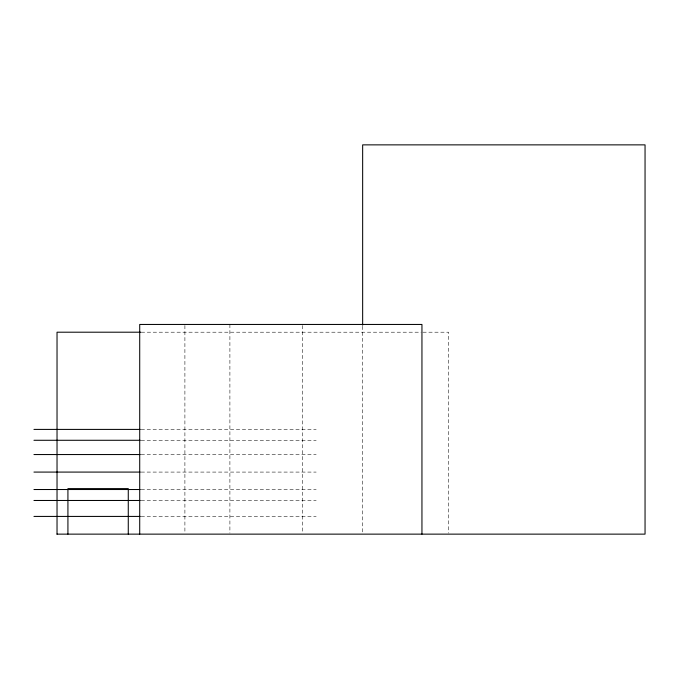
<?xml version="1.0" encoding="UTF-8"?>
<svg xmlns="http://www.w3.org/2000/svg" width="679" height="679" viewBox="0 0 679 679"><rect width="100%" height="100%" fill="white"/><g stroke="black" fill="none" stroke-linecap="round" stroke-linejoin="round"><path stroke-width="0.51" stroke-dasharray="3.4 2.55" d="M141.274 332.201L421.192 332.201M422.873 332.201L448.641 332.201L448.641 533.083M141.13 429.408L316.185 429.408M141.13 440.281L316.185 440.281M141.13 454.548L316.185 454.548M141.13 472.083L316.185 472.083M141.13 489.517L316.185 489.517M141.13 500.474L316.185 500.474M141.13 516.422L316.185 516.422M362.654 326.243L362.654 533.074M302.503 325.513L302.503 533.074M229.901 324.452L229.901 533.074M184.9 325.513L184.9 533.074"/><path stroke-width="1.02" d="M140.723 332.201L57.028 332.201L57.028 534.135M33.95 429.408L140.205 429.408M33.95 440.281L140.205 440.281M33.95 454.548L140.205 454.548M33.95 472.083L140.205 472.083M33.95 489.517L140.205 489.517M33.95 500.474L140.205 500.474M33.95 516.422L140.205 516.422M56.951 534.135L645.05 534.135L645.05 144.865L362.654 144.865L362.654 325.182M421.948 534.135L421.948 324.452L139.713 324.452L139.713 534.135M128.272 534.135L128.272 488.608L67.925 488.608L67.925 534.135"/></g></svg>
